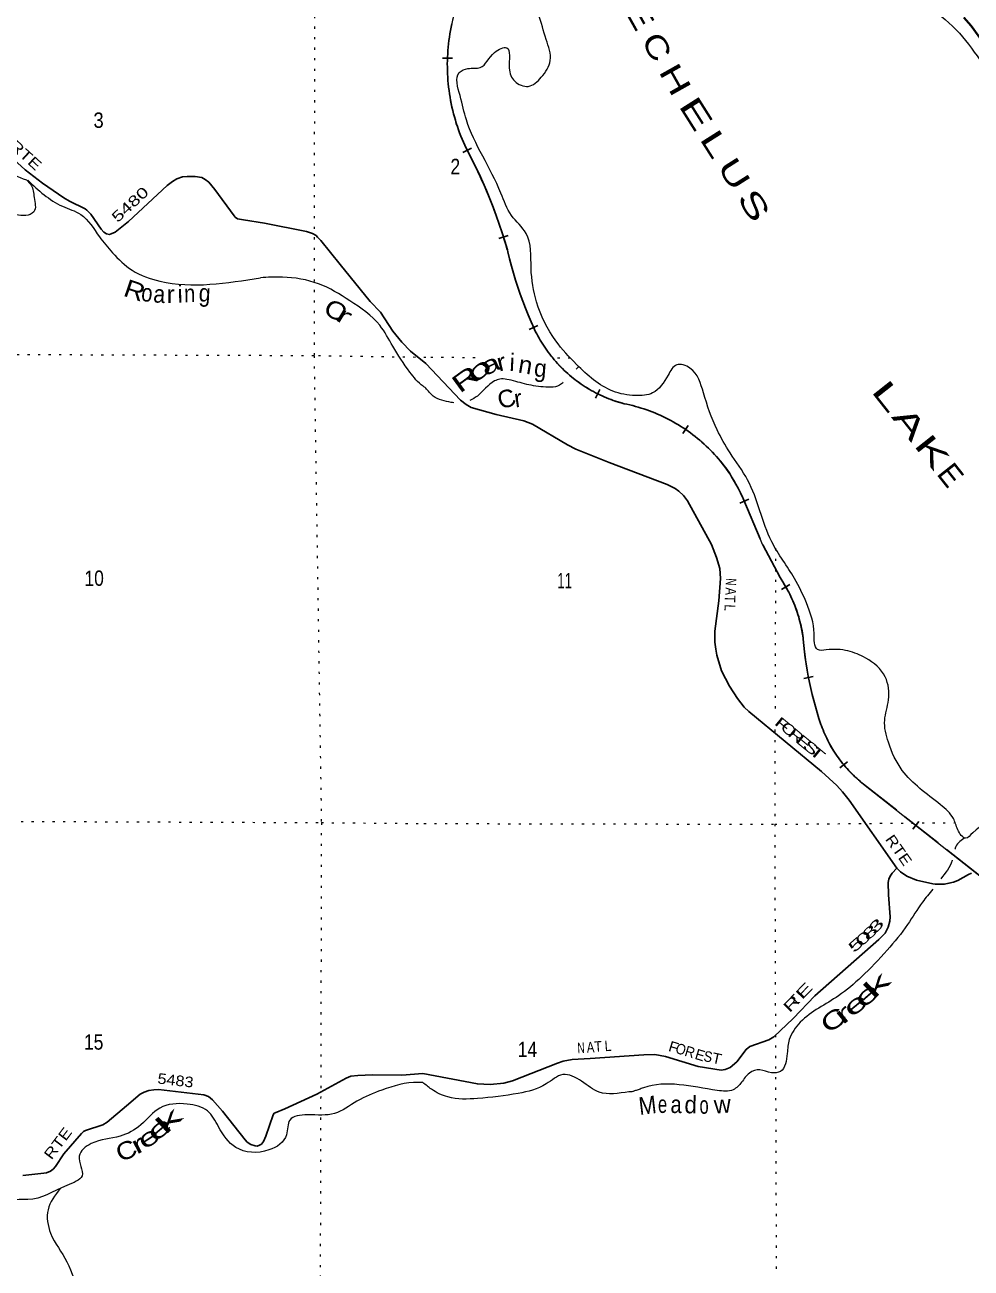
# Model space of a CAD drawing. Header units: feet. Extents: x -252966 to 4, y -183309 to 1368.
# Drawn here: x -98064 to -87283, y -72889 to -58726 of the extents above; entities that cross this region are included whole.
import ezdxf
from ezdxf.enums import TextEntityAlignment as Align

# ---------------------------------------------------------------- set-up
doc = ezdxf.new("R2010")
doc.units = ezdxf.units.FT
doc.header["$LTSCALE"] = 80
doc.linetypes.add('DOTTED', pattern=[1.5, 0.3, -1.2])
doc.linetypes.add('LONG_DASHED', pattern=[7.5, 6, -1.5])
for name, color, linetype, lineweight in [('18', 7, 'Continuous', 35), ('29', 7, 'Continuous', 25), ('30', 7, 'Continuous', 35), ('34', 7, 'Continuous', 13), ('39', 7, 'Continuous', 13), ('41', 7, 'Continuous', 13), ('63', 7, 'Continuous', 25), ('7', 7, 'DOTTED', 13)]:
    doc.layers.add(name, color=color, linetype=linetype, lineweight=lineweight)

msp = doc.modelspace()

# ---------------------------------------------------------------- linework, layer by layer
at = {"layer": '18'}
msp.add_lwpolyline([(-87124.57, -58956.17), (-87284.38, -58738.69), (-87366.26, -58642.34)], dxfattribs=at)
at = {"layer": '29'}
for points in [[(-98274.76, -60183.36), (-98062.62, -60377.73), (-97861.79, -60529.34), (-97618.94, -60697.95), (-97556.7, -60734.6), (-97375.28, -60822), (-97358.38, -60835.92), (-97311.96, -60882.36), (-97194.06, -61054.28), (-97164.27, -61087.11), (-97132.52, -61106.07), (-97100.97, -61112.44), (-97081.98, -61108.22), (-97035.42, -61087.62), (-96882, -60964.88), (-96441.16, -60555.8), (-96383.61, -60508.73), (-96331.92, -60481.29), (-96268.62, -60458.07), (-96215.52, -60452.64), (-96123.04, -60453.85), (-96048.46, -60465.88), (-96009.11, -60487.62), (-95969.02, -60519.28), (-95899.76, -60602.34), (-95681.48, -60902.16), (-95667.31, -60916.12), (-95639.99, -60935.62), (-95573.44, -60946.71), (-95332.25, -60985.64), (-94856.23, -61079.59), (-94786.45, -61101.87), (-94746.37, -61127.2), (-94729.49, -61144.08), (-94692.84, -61183.91), (-94472.06, -61457.44), (-94130.98, -61877.04), (-94014.3, -62000.76), (-93871.04, -62214.1), (-93769.5, -62340.91), (-93669.6, -62442.7), (-93495.63, -62585.27)], [(-93495.63, -62585.27), (-93100.45, -63002.88), (-93036.42, -63051.87), (-92977.73, -63084.68), (-92694.72, -63164.59), (-92381.03, -63236.56), (-92281.28, -63275.55), (-91883.85, -63511.7), (-91788.45, -63557.87), (-91408.75, -63711.05), (-90747.91, -63960.16), (-90655.95, -64009.21), (-90614.51, -64039.36), (-90559.9, -64088.36), (-90516.18, -64146.4), (-90240.04, -64644.19), (-90183.24, -64793.18), (-90145.58, -64917.56), (-90138.99, -65031.3), (-90157.1, -65287.32), (-90204.59, -65631.52), (-90203.97, -65758.06), (-90192.67, -65837.21), (-90180.49, -65907.23), (-90126.76, -66085.97), (-90037.65, -66258.05), (-89945.97, -66398.81), (-89870.63, -66496.8), (-89817.15, -66548.33), (-88986.81, -67232.03), (-88814.12, -67390.07), (-88750.09, -67461.69), (-88671.91, -67557.61), (-88129.3, -68333.36), (-88089.06, -68373.8), (-88017.5, -68422.8), (-87904.67, -68469.08)], [(-88129.3, -68333.36), (-88183.22, -68388.88), (-88205.82, -68422.8), (-88221.81, -68456.71), (-88230.29, -68494.4), (-88225.17, -68635.92), (-88205.82, -68886.39), (-88209.59, -68935.39), (-88229.34, -69003.22), (-88264.19, -69071.07), (-88333.52, -69144.49), (-89063.77, -69787.51), (-89312.2, -70045.2), (-89530.96, -70252.7), (-89588.13, -70288.46), (-89806.54, -70362.65), (-89848.02, -70397.77), (-89951.44, -70537.63), (-90028.81, -70601.3), (-90085.31, -70627.68), (-90130.97, -70634.88), (-90391.68, -70590.79), (-90765.17, -70476.91), (-90887.41, -70456.44), (-91013.77, -70458.07), (-91624.17, -70499.76), (-91827.34, -70510.83), (-91930.39, -70529.96), (-91996.84, -70552.29), (-92509.09, -70755.82), (-92607.48, -70782.76), (-92761.45, -70797.28), (-92907.86, -70790.93), (-93529, -70672.38)], [(-87280.69, -68388.41), (-87311.67, -68404.4), (-87436.37, -68471.9), (-87485.14, -68490.91), (-87535.63, -68504.71), (-87587.28, -68513.17), (-87639.54, -68516.17), (-87691.82, -68513.7), (-87720.36, -68510.02), (-87904.67, -68469.08), (-88017.5, -68422.8), (-88089.06, -68373.8), (-88129.3, -68333.36)], [(-98088.24, -71831.56), (-97847.86, -71808.08), (-97816.21, -71803.86), (-97772.93, -71784.76), (-97742.37, -71761.65), (-97714.94, -71732.09), (-97620.16, -71587.06), (-97420.38, -71353.77), (-97395.28, -71333.15), (-97374.18, -71322.6), (-97176.72, -71257.03), (-97127.33, -71227.61), (-96906.67, -71039.23), (-96751.09, -70908.43), (-96704.31, -70883.54), (-96651.56, -70864.54), (-96596.7, -70856.09), (-96542.5, -70855.59), (-96025.54, -70915.86), (-95973.23, -70934.19), (-95924.71, -70970.08), (-95813.22, -71100.1), (-95555.11, -71427), (-95532.27, -71453.46), (-95487.96, -71478.79), (-95441.54, -71495.68), (-95418.34, -71497.79), (-95390.94, -71488.8), (-95369.81, -71474.57), (-95346.6, -71447.13), (-95320.51, -71384.78), (-95233.46, -71143.31), (-95222.12, -71124.17), (-95211.57, -71117.84), (-95103.2, -71074.84), (-94739.29, -70905.38), (-94405.39, -70723.21), (-94348.63, -70702.01), (-94270.57, -70693.56), (-94102.38, -70688.33), (-93768.42, -70689.34), (-93529, -70672.38)]]:
    msp.add_lwpolyline(points, dxfattribs=at)
at = {"layer": '34'}
for p, q in [((-93036.85, -60132.91), (-92901.94, -60402.45)), ((-88508.49, -67376.6), (-86736.88, -68775.28))]:
    msp.add_line(p, q, dxfattribs=at)
msp.add_lwpolyline([(-89873.43, -64139.49), (-89658.74, -64649.11), (-89461.84, -65021.43), (-89417.72, -65091.87)], dxfattribs=at)
for centre, radius, start, end in [((-91060.13, -59185.42), 2192.07, 163.81962, 205.60934), ((-98227.42, -62911.81), 5887.07, 15.98406, 25.22979), ((-87870.17, -60191.82), 4824.59, 193.16549, 204.40326), ((-90833.98, -61518.06), 1577.7, 205.01189, 254.83334), ((-91610.64, -64914.56), 1908.75, 34.31106, 79.0097), ((-92478.93, -65337.01), 2867.52, 24.68427, 31.50261), ((-90757.65, -65916.47), 1573.34, 7.63982, 31.60829), ((-85149.61, -65391.71), 4060.95, 184.45716, 198.71606), ((-87587.08, -66202.95), 1492.13, 199.24537, 231.86511)]:
    msp.add_arc(centre, radius, start, end, dxfattribs=at)
at = {"layer": '39'}
msp.add_line((-91758.02, -62622.54), (-91784.1, -62648.77), dxfattribs=at)
for points in [[(-93433.31, -47251.9), (-93324.46, -47330.38), (-93232.04, -47481.31), (-93153.69, -47591.99), (-93035.16, -47734.85), (-92858.34, -48171.61), (-92783.96, -48618.49), (-92755.8, -48954.68), (-92763.79, -49288.88), (-92785.81, -49862.66), (-92781.74, -50216.98), (-92707.38, -50555.15), (-92626.99, -50855.07), (-92339.7, -51219.28), (-92126.76, -51376.18), (-91960.15, -51530.83), (-91626.53, -51949.63), (-91467.82, -52195.14), (-91248.85, -52382.23), (-91114.67, -52611.82), (-91000.88, -53021.99), (-90875.18, -53502.29), (-90800.72, -53859.65), (-90724.37, -54046.83), (-90577.48, -54495.96), (-90487.5, -54890.25), (-90422.9, -55302.88), (-90467.03, -55743.8), (-90599.49, -56647.82), (-90625.54, -57050.47), (-90492.93, -57338.28), (-90332.21, -57618.02), (-89972.59, -58096.93), (-89876.15, -58276.05), (-89715.46, -58288.03), (-89524.63, -58328.17), (-89377.99, -58408.61), (-89043.32, -58307.23), (-88720.47, -58325.75), (-88124.59, -58369.57), (-87817.25, -58498.22), (-87453.65, -58781.85), (-87184.44, -59123.93), (-86258.27, -60504.41), (-86141.73, -60782.16), (-85991.02, -61245.1), (-85848.36, -61561.08), (-85579.16, -61866.92), (-85020.21, -62230.88)], [(-83968.41, -63157.77), (-84285.55, -64865.17), (-84436.18, -65002.16), (-84594.85, -65106.95), (-84717.35, -65316.4), (-84916.13, -65904.38), (-85153.13, -66119.95), (-85502.61, -66305.38), (-86213.62, -66708.47), (-86510.88, -66865.69), (-86655.48, -67018.78), (-86763.91, -67270.5), (-86966.73, -67721.59), (-87263.98, -67929.14), (-87346.33, -67991.6), (-87434.72, -67895.02), (-87484.96, -67766.21), (-87633.62, -67609.27), (-88067.54, -67218.98), (-88226.27, -66898.98), (-88268.48, -66647.36), (-88224.32, -66415.81), (-88262.52, -66154.12), (-88483.5, -65938.84), (-88686.39, -65858.44), (-88933.45, -65846.52), (-89031.88, -65842.55), (-89068.04, -65766.07), (-89072.08, -65659.38), (-89160.5, -65309.13), (-89295.12, -65033.41), (-89554.76, -64613.46), (-89829.57, -63910.37), (-90030.48, -63600.46), (-90177.14, -63338.84), (-90333.88, -62916.16), (-90486.57, -62636.42), (-90637.23, -62600.28), (-90735.63, -62715.1), (-90912.37, -62918.54), (-91107.2, -62948.86), (-91364.11, -62898.85), (-91778.14, -62594.96), (-92015.2, -62325.34), (-92234.2, -61882.57), (-92296.52, -61498.09), (-92352.82, -61101.52), (-92521.57, -60896.28), (-92640.12, -60642.69), (-93033.97, -59807.81), (-93106.27, -59531.69), (-93114.34, -59269.98), (-93015.92, -59223.61), (-92875.32, -59211.44), (-92712.64, -59040.22), (-92574.05, -58987.79), (-92545.9, -59217.28), (-92483.61, -59368.23), (-92328.94, -59426.51), (-92180.31, -59323.75), (-92077.89, -59132.43), (-92124.12, -58892.88), (-92210.53, -58605.05), (-92485.8, -58035.48), (-92624.42, -57840.29), (-92730.92, -57550.45), (-92789.2, -57298.84), (-92994.14, -56880.22), (-93098.63, -56540.05), (-93114.75, -56209.9), (-93054.52, -55946.13), (-93086.71, -55597.86), (-93301.73, -54851.1), (-93408.23, -54537.1), (-93462.17, -54479.25)], [(-98047.29, -60493.14), (-98313.25, -60353.95), (-98489.57, -60085.65), (-98617.41, -59863.29), (-98778.63, -59773.76), (-98953.85, -59694.35), (-99199.22, -59641.46), (-99599.77, -59501.02), (-99724.5, -59467.55), (-99811.29, -59397.7), (-99971.99, -59396.59), (-100135.15, -59319.13), (-100346.17, -59300.21), (-100565.28, -59273.3), (-100722.05, -59258.1), (-100914.78, -59275.26), (-101121.35, -59332.69), (-101283.54, -59422.02), (-101351.3, -59512.83), (-101340.7, -59609.24), (-101289.5, -59777.76), (-101306.4, -59980.83), (-101472.18, -60142.53), (-101730.24, -60326.86), (-101842.43, -60377.73), (-101912.22, -60466.54), (-102085.14, -60437.37), (-102370.35, -60440.97), (-102731.8, -60463.09), (-103107.81, -60396.87), (-103403.33, -60356.32), (-103652, -60426.04), (-103691.9, -60474.49), (-103584.65, -60608.54), (-103328.97, -60707.59), (-103002.86, -60828.36), (-102740.6, -61021.83), (-102494.71, -61163.14), (-102214.93, -61262.05), (-101903.84, -61216.1), (-101777.05, -61257.59), (-101766.55, -61335.91), (-101896.85, -61382.86), (-101982.81, -61453.68), (-101952.52, -61481.65), (-101826.18, -61444.77), (-101707.93, -61399.89), (-101619.99, -61323.03), (-101544.5, -61177.92), (-101404.46, -61080.67), (-100876.78, -60975.22), (-100238.26, -60931.45), (-99780.24, -60936.93), (-99351.99, -61004.87), (-98826.89, -61146.63), (-98659.61, -61242.15), (-98507.43, -61158.91), (-98405.7, -61035.75), (-98297.88, -60924.61), (-98165.51, -60889.71), (-98052.96, -60899.13), (-97962.82, -60856.42), (-97957.75, -60691.6), (-97992.7, -60553.13), (-98047.29, -60493.14)], [(-98032.11, -60496.47), (-97636.88, -60791.59), (-97428, -60886.58), (-97214.91, -61139.88), (-97066.24, -61321.66), (-96842.11, -61521.37), (-96526.01, -61646.21), (-95380.9, -61606.35)], [(-93496.67, -62863.12), (-93526.78, -62843.21), (-93677.66, -62681.32), (-93872.22, -62384.98), (-94020.23, -62148.67), (-94361.33, -61869.23), (-94717.99, -61676.29), (-95130.22, -61600.22), (-95380.9, -61606.35)], [(-93176.85, -63031.94), (-93206.24, -63026.69), (-93411.13, -62954.34), (-93496.77, -62863.01)], [(-91929.56, -62795.1), (-91950.86, -62816.52), (-92157.75, -62850.88), (-92372.68, -62814.77), (-92573.55, -62764.57), (-92654.01, -62761.87), (-92714.15, -62782.78), (-92908.97, -62954.02), (-92992.83, -63006.7)], [(-87367.58, -67992.8), (-87464.83, -68104.41), (-87468.22, -68117.62)], [(-87499.53, -68239.79), (-87500.96, -68245.36), (-87628.43, -68453.34)], [(-87718.34, -68573.48), (-87838.35, -68720.69), (-88007.05, -68974.46), (-88240.01, -69266.52), (-88533.24, -69570.7), (-88794.33, -69786.28), (-89230.17, -70088.54), (-89354.68, -70283.9), (-89378.76, -70442.96), (-89457.07, -70648.35), (-89559.51, -70662.51), (-89690.08, -70630.38), (-89808.59, -70666.69), (-89898.96, -70771.44), (-89993.36, -70856.05), (-90176.14, -70864.22), (-91017.78, -70834.55), (-91067.25, -70853.24)], [(-93529.25, -70774.43), (-93583.98, -70772.46), (-93997.71, -70860.43), (-94280.2, -70986.61), (-94536.5, -71126.71), (-94843.75, -71142.5), (-95046.28, -71201.91), (-95083.48, -71368.92), (-95283.34, -71542.87), (-95661.15, -71512.83), (-95857.36, -71278.8), (-95982.94, -71098.63), (-96214.41, -71019.54), (-96527.5, -71065.51), (-96741.33, -71255.61), (-96979.61, -71385.56), (-97308.55, -71469.8), (-97444.31, -71613.25), (-97412.88, -71836.14), (-97587, -71945.64), (-98029.99, -72106.88), (-98159.55, -72111.4), (-98328.58, -72229.13), (-98563.43, -72258.58), (-98720.21, -72241.37), (-98850.19, -72342.59), (-99046.97, -72355.74), (-99170.18, -72237.86), (-99277.09, -72162.1), (-99499.61, -72237.7), (-99743.11, -72162.69), (-99987.45, -71940.99), (-100281.96, -71727.6), (-100594.13, -71586.66)], [(-91181.65, -70878.91), (-91521.94, -70883.18), (-91720.82, -70760.5), (-91935.75, -70684.14), (-92124.55, -70790.96), (-92443.91, -70897.86), (-92905.9, -70956.53), (-93245.36, -70938.63), (-93432.19, -70849.65), (-93529.43, -70774.29)], [(-97660.77, -71981.63), (-97800.32, -72224.17), (-97770.64, -72491.29), (-97585.96, -72815.82), (-97407.13, -73170.53), (-97130.99, -73333.77), (-96907.28, -73461.14), (-96796.11, -73658.65)]]:
    msp.add_spline(points, degree=3, dxfattribs=at)
at = {"layer": '41'}
msp.add_spline([(-91067.25, -70853.24), (-91090.13, -70861.41), (-91126.76, -70872.4), (-91137.74, -70877.28), (-91157.28, -70878.5), (-91181.65, -70878.91)], degree=3, dxfattribs=at)
at = {"layer": '63'}
for p, q in [((-93304.24, -59104.11), (-93193.68, -59107.38)), ((-93075.27, -60181.5), (-92976.36, -60131.99)), ((-92662.99, -61160.44), (-92557.58, -61126.94)), ((-92320.44, -62195.75), (-92219.45, -62150.63)), ((-91563.31, -62977.19), (-91512.84, -62878.77)), ((-90569.14, -63382.3), (-90508.07, -63290.07)), ((-89917.08, -64173.67), (-89815.15, -64130.73)), ((-89444.34, -65156.86), (-89348.48, -65101.68)), ((-89189.77, -66170.39), (-89081.25, -66149.01)), ((-88778.83, -67191.32), (-88693.28, -67121.21)), ((-87949.1, -67886.4), (-87880.56, -67799.58))]:
    msp.add_line(p, q, dxfattribs=at)
at = {"layer": '63', "linetype": 'LONG_DASHED'}
for points in [[(-93200.07, -58715.21), (-93207.85, -58752.71), (-93215.14, -58790.23), (-93221.84, -58827.94), (-93227.57, -58865.67), (-93232.9, -58903.71), (-93237.56, -58941.65), (-93241.43, -58979.71), (-93244.61, -59017.68), (-93247.21, -59055.85), (-93249.32, -59094.03), (-93250.44, -59132.23), (-93251.07, -59170.44), (-93250.94, -59208.76), (-93250.3, -59247.08), (-93248.78, -59285.23), (-93246.77, -59323.39), (-93244.07, -59361.46), (-93240.59, -59399.64), (-93236.52, -59437.53), (-93231.86, -59475.63), (-93226.42, -59513.35), (-93220.39, -59551.28), (-93213.56, -59588.82), (-93206.26, -59626.39), (-93198.35, -59663.66), (-93189.67, -59701.03), (-93180.19, -59738.05), (-93170.32, -59774.86), (-93159.66, -59811.79), (-93148.52, -59848.23), (-93136.67, -59884.59), (-93123.95, -59920.76), (-93110.92, -59956.56), (-93097.21, -59992.26), (-93082.62, -60027.78), (-93067.72, -60062.92), (-93052.22, -60097.77), (-93035.86, -60132.43), (-92900.95, -60401.97), (-92890.11, -60425.03), (-92847.5, -60518.18), (-92806.42, -60612.38), (-92767.45, -60707.78), (-92729.79, -60802.95), (-92693.65, -60899.18), (-92659.61, -60996.62), (-92626.87, -61093.81), (-92595.83, -61191.49), (-92566.88, -61290.41), (-92562.14, -61309.9), (-92542.12, -61391.4), (-92520.37, -61473.17)], [(-92520.37, -61473.17), (-92497.52, -61553.91), (-92473.15, -61634.47), (-92446.82, -61714.7), (-92419.81, -61794.08), (-92391.28, -61873.3), (-92360.8, -61952.16), (-92329.64, -62030.19), (-92297.16, -62107.61), (-92262.73, -62184.67), (-92257.03, -62196.65), (-92245.11, -62221.38), (-92232.52, -62245.9), (-92219.57, -62270.16), (-92206.28, -62294.32), (-92192.61, -62318.04), (-92178.3, -62341.7), (-92163.78, -62365.07), (-92148.73, -62388.05), (-92133.49, -62410.89), (-92117.59, -62433.52), (-92101.45, -62455.69), (-92084.96, -62477.61), (-92067.98, -62499.44), (-92050.6, -62520.7), (-92033.04, -62541.81), (-92014.93, -62562.54), (-91996.49, -62583.14), (-91977.81, -62603.16), (-91958.61, -62622.92), (-91939.2, -62642.41), (-91919.44, -62661.63), (-91899.27, -62680.26), (-91878.76, -62698.79), (-91858.04, -62716.88), (-91836.94, -62734.55), (-91815.6, -62751.76), (-91793.9, -62768.72), (-91772, -62785.39), (-91749.7, -62801.48), (-91727.19, -62817.28), (-91704.31, -62832.66), (-91681.22, -62847.75), (-91657.88, -62862.24), (-91634.34, -62876.44), (-91610.57, -62890.2), (-91586.42, -62903.54), (-91562.21, -62916.4), (-91537.62, -62929.01), (-91512.95, -62940.98), (-91487.93, -62952.7), (-91462.81, -62963.8), (-91437.47, -62974.6), (-91412.08, -62984.93), (-91386.31, -62994.84), (-91360.44, -63004.14), (-91334.51, -63013.11), (-91308.22, -63021.67), (-91282.01, -63029.73), (-91255.57, -63037.35), (-91246.5, -63039.75), (-91237.12, -63041.55), (-91204.34, -63048.48), (-91171.82, -63055.77), (-91139.53, -63063.84), (-91107.34, -63072.16), (-91075.12, -63081.33), (-91043.31, -63090.94), (-91011.67, -63101.07), (-90979.93, -63111.8), (-90948.68, -63123.21), (-90917.53, -63134.88), (-90886.61, -63147.33), (-90855.68, -63160.2), (-90825.34, -63173.6), (-90795.06, -63187.69), (-90765.05, -63202.12), (-90735.19, -63217.07), (-90705.83, -63232.71), (-90676.46, -63248.77), (-90647.51, -63265.27), (-90618.88, -63282.39), (-90590.69, -63299.93), (-90562.64, -63317.98), (-90534.85, -63336.39), (-90507.55, -63355.49), (-90480.5, -63374.93), (-90453.79, -63394.98), (-90427.32, -63415.38), (-90401.45, -63436.3), (-90375.81, -63457.56), (-90350.61, -63479.27), (-90325.72, -63501.58), (-90301.35, -63524.15), (-90277.14, -63547.25), (-90253.59, -63570.69), (-90230.22, -63594.66), (-90207.52, -63618.97), (-90185.07, -63643.63), (-90163.12, -63668.57), (-90141.51, -63694.1)], [(-90141.51, -63694.1), (-90120.57, -63719.99), (-90099.97, -63746.05), (-90079.69, -63772.73), (-90060.02, -63799.5), (-90040.76, -63826.71), (-90033.1, -63838.04), (-90011.95, -63873.24), (-89986.8, -63916.3), (-89962.3, -63959.98), (-89938.73, -64004.39), (-89915.8, -64048.79), (-89893.65, -64093.54), (-89872.42, -64139.05), (-89657.74, -64648.64), (-89460.88, -65020.89), (-89416.78, -65091.3), (-89415.71, -65093.04), (-89401.53, -65116.55), (-89387.79, -65140.41), (-89374.36, -65164.46), (-89361.54, -65188.72), (-89349.02, -65213.15), (-89336.95, -65237.78), (-89325.34, -65262.76), (-89314.2, -65287.77), (-89303.34, -65313.13), (-89293.11, -65338.54), (-89283.17, -65364.29), (-89273.87, -65390.09), (-89264.85, -65416.05), (-89256.32, -65442.07), (-89248.23, -65468.44), (-89240.76, -65494.86), (-89233.61, -65521.3), (-89226.91, -65548.09), (-89220.68, -65574.75), (-89214.93, -65601.63), (-89209.77, -65628.7), (-89204.95, -65655.64), (-89200.59, -65682.77), (-89197.18, -65707.18), (-89195.7, -65725.59), (-89189.45, -65795.93), (-89181.78, -65866.62), (-89172.59, -65936.81), (-89162.61, -66006.73), (-89151.22, -66077.03), (-89138.81, -66146.55), (-89125.12, -66216.06), (-89109.76, -66285.44), (-89093.76, -66354.19), (-89076.47, -66422.91), (-89057.53, -66491.51), (-89037.93, -66559.46), (-89017.19, -66627.01), (-88994.77, -66694.43), (-88989.4, -66709.7), (-88980.31, -66734.09), (-88970.81, -66758.22), (-88960.91, -66782.3), (-88950.7, -66806.24), (-88939.89, -66829.89), (-88928.78, -66853.4), (-88917.15, -66876.75), (-88905.22, -66899.95), (-88892.81, -66922.77), (-88880.1, -66945.46), (-88866.99, -66967.88), (-88853.38, -66990.13), (-88839.48, -67012.03), (-88825.17, -67033.88), (-88810.49, -67055.27), (-88795.39, -67076.6), (-88779.93, -67097.46), (-88764.16, -67118.18), (-88748.11, -67138.56), (-88731.55, -67158.75), (-88714.63, -67178.48), (-88697.53, -67197.98), (-88679.9, -67217.32), (-88662.12, -67236.2), (-88643.96, -67254.83), (-88625.3, -67273.07), (-88606.57, -67290.99), (-88587.46, -67308.66), (-88567.85, -67325.95), (-88548.18, -67342.91), (-88528.24, -67359.51), (-88507.8, -67375.74), (-86736.2, -68774.41)]]:
    msp.add_lwpolyline(points, dxfattribs=at)
at = {"layer": '7'}
for p, q in [((-92935.46, -62518.02), (-93495.34, -62515.51)), ((-91850.76, -62522.89), (-92068.65, -62521.91)), ((-89511.8, -64688.44), (-89517.79, -66584.32))]:
    msp.add_line(p, q, dxfattribs=at)
for points in [[(-94757.26, -52505.54), (-94769.47, -62496.52), (-94686.33, -67813.62), (-94699.56, -73139.3)], [(-93495.34, -62515.51), (-94769.47, -62496.52), (-100048.49, -62477.83), (-105367.12, -62555.83)], [(-89518.33, -66754.74), (-89521.73, -67831.91), (-89502.94, -73144.76), (-89493.65, -75801.46)], [(-105366.16, -67848.38), (-100027.64, -67791.26), (-94686.33, -67813.62), (-93517.25, -67824.1)], [(-93517.25, -67824.1), (-89521.73, -67831.91), (-87462.68, -67814.15)]]:
    msp.add_lwpolyline(points, dxfattribs=at)

# ---------------------------------------------------------------- texts
at = {"layer": '30'}
for s, rotation, width, p in [('RTE', 317.503, 1.3, (-98094.11, -60253.94)), ('5480', 42.86, 1.4, (-96824.56, -60816.08)), ('A', 267.845, 0.8, (-90081.61, -65176.51)), ('N', 266.869, 0.7, (-90078.88, -65068.05)), ('T', 268.316, 0.85, (-90089.58, -65262.19)), ('L', 266.954, 0.85, (-90092.28, -65363.09)), ('F', 320.532, 1.75, (-89469.44, -66742.52)), ('O', 320.532, 1.4, (-89398.32, -66798.3)), ('R', 320.532, 1.5, (-89313.83, -66871.57)), ('E', 320.532, 1.6, (-89226.65, -66943.35)), ('S', 320.532, 1.6, (-89145.74, -67007.34)), ('T', 320.532, 1.85, (-89076.57, -67067.45)), ('3', 46.641, 2, (-88324.91, -69033.4)), ('0', 41.365, 2.05, (-88473.5, -69177.89)), ('8', 41.365, 1.95, (-88398.44, -69108.39)), ('5', 41.365, 1.95, (-88556, -69248.03)), ('E', 46.048, 1.8, (-89143.85, -69769.71)), ('R', 46.048, 1.65, (-89285.59, -69917.41)), ('N', 3.119, 0.7, (-91724.69, -70439.33)), ('A', 3.119, 0.8, (-91616.31, -70430.81)), ('T', 3.907, 0.9, (-91528.68, -70423.07)), ('L', 3.907, 0.85, (-91416.97, -70415.44)), ('F', 343.043, 1.1, (-90689.87, -70428.14)), ('O', 343.043, 0.9, (-90606.99, -70451.96)), ('R', 343.043, 0.95, (-90503.45, -70483.35)), ('S', 349.401, 0.9, (-90290.98, -70538.02)), ('T', 347.901, 1.1, (-90192.78, -70558.63)), ('5483', 353.35, 1.15, (-96354.03, -70808.77)), ('RTE', 52.835, 1.25, (-97640.14, -71502.45))]:
    msp.add_text(s, height=120, rotation=rotation, dxfattribs=dict(at, width=width)).set_placement(p, align=Align.CENTER)
at = {"layer": '30', "width": 1.2}
msp.add_text('RTE', height=120, rotation=304.971, dxfattribs=at).set_placement((-88268.16, -68003.74))
at = {"layer": '30'}
for s, rotation, p in [('T', 46.048, (-89248.39, -69878.49)), ('E', 343.043, (-90388.71, -70518.51))]:
    msp.add_text(s, height=120, rotation=rotation, dxfattribs=at).set_placement(p, align=Align.CENTER)
at = {"layer": '41'}
for s, height, rotation, width, p in [('E', 250, 299.315, 1.6, (-91268.42, -58510.18)), ('C', 250, 299.315, 1.3, (-91049.06, -58900.83)), ('H', 250, 299.315, 1.45, (-90848.98, -59257.16)), ('E', 250, 302.325, 1.7, (-90623.71, -59644.29)), ('L', 250, 302.325, 1.6, (-90384.14, -60022.89)), ('U', 250, 302.325, 1.45, (-90182.46, -60341.61)), ('S', 250, 302.325, 1.6, (-89957.62, -60696.92)), ('R', 200, 341.297, 1.2, (-96954.17, -61808.28)), ('o', 200, 353.723, 0.85, (-96745.25, -61870.91)), ('a', 200, 356.17, 0.9, (-96604.58, -61887.29)), ('n', 200, 0.996, 0.85, (-96247.87, -61885.59)), ('g', 200, 356.943, 0.9, (-96086.9, -61875.49)), ('C', 200, 333.998, 1.25, (-94678.2, -62014.26)), ('r', 200, 328.727, 1.7, (-94539.54, -62080.79)), ('o', 200, 42.056, 1.9, (-92931.59, -62823.95)), ('a', 200, 25.233, 1.45, (-92817.69, -62729.23)), ('r', 200, 13.883, 1.15, (-92662.66, -62677)), ('n', 200, 350.404, 1.05, (-92452.91, -62684.41)), ('g', 200, 355.454, 0.95, (-92267.41, -62730.43)), ('R', 200, 36.131, 1.6, (-93110.3, -62931.39)), ('C', 200, 17.788, 1.05, (-92643.16, -63109.95)), ('L', 250, 308.325, 1.85, (-88432.33, -62897.54)), ('A', 250, 308.325, 1.7, (-88198.44, -63193.43)), ('K', 250, 308.325, 1.75, (-87945.02, -63514.03)), ('k', 200, 44.428, 2.25, (-88397.65, -69840.02)), ('e', 200, 41.213, 1.9, (-88516.47, -69943.91)), ('e', 200, 39.193, 1.8, (-88646.11, -70043.77)), ('C', 200, 36.387, 1.5, (-88909.5, -70226.43)), ('r', 200, 38.387, 1.95, (-88749.49, -70125.08)), ('M', 200, 6.721, 0.9, (-91058.41, -71143.8)), ('d', 200, 358.699, 0.95, (-90551.06, -71123.71)), ('e', 200, 359.752, 0.7, (-90851.35, -71120.62)), ('a', 200, 359.13, 0.85, (-90709.06, -71121.23)), ('o', 200, 0.699, 0.7, (-90376.9, -71130.69))]:
    msp.add_text(s, height=height, rotation=rotation, dxfattribs=dict(at, width=width)).set_placement(p)
for s, height, rotation, p in [('r', 200, 0.203, (-96446.65, -61894.09)), ('i', 200, 1.203, (-96323.01, -61890.2)), ('i', 200, 356.954, (-92546.67, -62668.35)), ('r', 200, 8.401, (-92475.8, -63085.74)), ('E', 250, 308.325, (-87684.28, -63843.89)), ('w', 200, 4.068, (-90206.99, -71129.2))]:
    msp.add_text(s, height=height, rotation=rotation, dxfattribs=at).set_placement(p)
for s, rotation, width, p in [('k', 43.14, 2.2, (-96358.23, -71279.51)), ('e', 39.829, 1.85, (-96473.18, -71374.88)), ('e', 33.576, 1.6, (-96602.6, -71480.17)), ('C', 25.035, 1.2, (-96866.82, -71637.87)), ('r', 27.635, 1.6, (-96728.14, -71565.21))]:
    msp.add_text(s, height=200, rotation=rotation, dxfattribs=dict(at, width=width)).set_placement(p, align=Align.CENTER)
at = {"layer": '7'}
for s, rotation, width, p in [('3', 0.321, 0.9, (-97282.42, -59899.62)), ('2', 0.036, 0.85, (-93215.41, -60427.08)), ('10', 0.321, 0.85, (-97384.83, -65117.14)), ('11', 0.036, 0.65, (-91998.76, -65143.82)), ('15', 0.321, 0.85, (-97390.44, -70400.86)), ('14', 0.036, 0.85, (-92449.05, -70485.19))]:
    msp.add_text(s, height=175, rotation=rotation, dxfattribs=dict(at, width=width)).set_placement(p)

doc.saveas('drawing.dxf')
